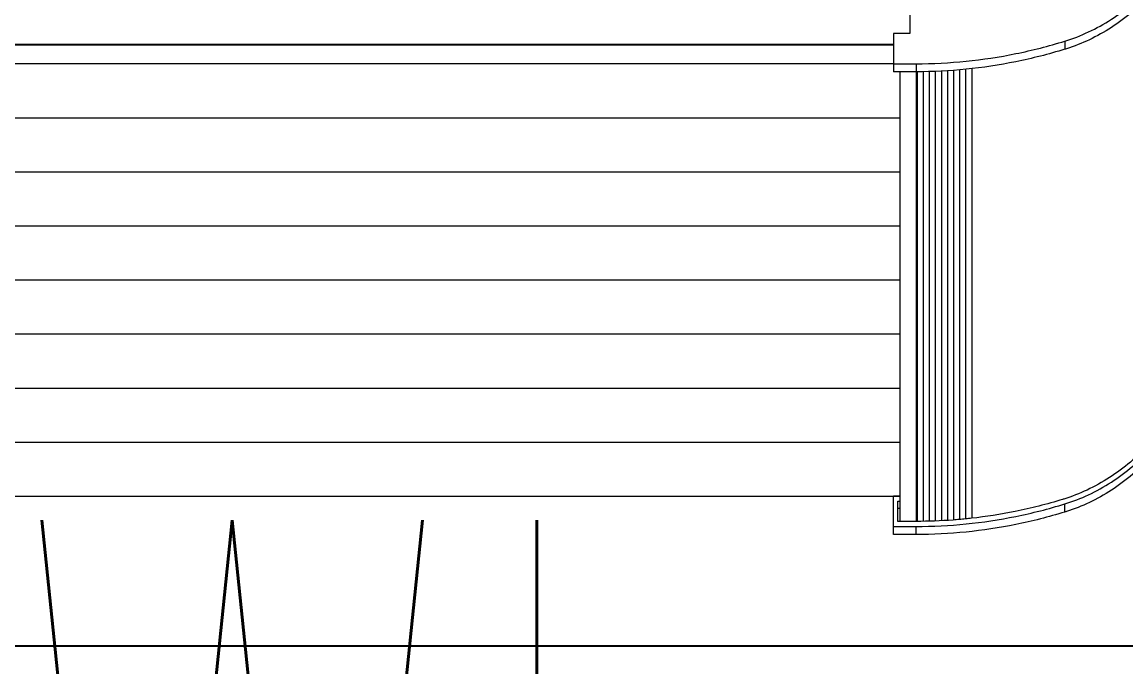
# Model space of a CAD drawing. Extents: x 27938 to 1042331, y -235042 to 1535213.
# Drawn here: x 690018.2 to 690435.8, y 364215.7 to 364459.7 of the extents above; entities that cross this region are included whole.
import ezdxf

# ---------------------------------------------------------------- set-up
doc = ezdxf.new("R2010")
doc.units = 0
doc.header["$LTSCALE"] = 1000
doc.header["$MEASUREMENT"] = 0
doc.layers.add('DIM_污水', color=3, linetype='Continuous')
doc.layers.add('看线', color=251, linetype='Continuous')
doc.layers.add('平面-空调预留孔', color=173, linetype='Continuous', lineweight=15)
doc.styles.add('_TWT_SERIAL', font='simplex.shx', dxfattribs={"width": 0.6, "oblique": 10, "height": 3, "bigfont": 'aadri.shx'})

# ---------------------------------------------------------------- blocks, each defined once
blk = doc.blocks.new('gdgdgdrgdfsfs')
at = {"layer": '平面-空调预留孔', "color": 0}
for p, q in [((701455.02, 763967.56), (701455.02, 763849.22)), ((701455.02, 763849.22), (701461.18, 763849.22)), ((701461.18, 763849.22), (701461.18, 763834.7)), ((701396.44, 763846.29), (701396.44, 763843.22)), ((703023.86, 763845.19), (701461.18, 763845.19)), ((703023.86, 763844.89), (701461.18, 763844.89)), ((701431.65, 763835.9), (701431.65, 763665.8)), ((701433.95, 763835.63), (701433.95, 763665.53)), ((701436.24, 763835.44), (701436.24, 763665.33)), ((701438.55, 763835.25), (701438.55, 763665.14)), ((701440.83, 763835.08), (701440.83, 763664.97)), ((701443.14, 763834.97), (701443.14, 763664.86)), ((701445.43, 763834.85), (701445.43, 763664.74)), ((701447.74, 763834.78), (701447.74, 763664.67)), ((701450.02, 763834.74), (701450.02, 763664.63)), ((701452.33, 763834.7), (701452.33, 763664.59)), ((701461.18, 763837.76), (701452.7, 763837.76)), ((701452.7, 763837.76), (701452.7, 763664.59)), ((701452.7, 763834.7), (701461.18, 763834.7)), ((701458.87, 763834.7), (701458.87, 763664.59)), ((703023.86, 763837.79), (701461.18, 763837.79)), ((703026.17, 763817.33), (701458.87, 763817.33)), ((703026.17, 763796.87), (701458.87, 763796.87)), ((703026.17, 763776.42), (701458.87, 763776.42)), ((703026.17, 763755.96), (701458.87, 763755.96)), ((703026.17, 763735.5), (701458.87, 763735.5)), ((703026.17, 763715.04), (701458.87, 763715.04)), ((703026.17, 763694.59), (701458.87, 763694.59)), ((701458.87, 763674.13), (701461.18, 763674.13)), ((703026.17, 763674.13), (701458.87, 763674.13)), ((701459.64, 763672.22), (701458.87, 763672.22)), ((701459.64, 763664.59), (701459.64, 763672.22)), ((701461.18, 763659.61), (701461.18, 763674.13)), ((701396.44, 763668.13), (701396.44, 763671.2)), ((701459.64, 763669.66), (701458.87, 763669.66)), ((701452.7, 763664.59), (701459.64, 763664.59)), ((701461.18, 763662.68), (701452.7, 763662.68)), ((701452.7, 763659.61), (701452.7, 763662.68)), ((701452.7, 763659.61), (701461.18, 763659.61))]:
    blk.add_line(p, q, dxfattribs=at)
for points, knots in [([(701350.66, 763882.06), (701354.29, 763875.66), (701362.83, 763863.92), (701378.33, 763850.79), (701389.94, 763845.28), (701395.81, 763843.42)], [0, 0, 0, 0, 23.6996, 47.591163, 70.812357, 70.812357, 70.812357, 70.812357]), ([(701396.44, 763846.29), (701390.36, 763848.16), (701378.51, 763853.71), (701363.35, 763866.55), (701355.15, 763877.56), (701351.78, 763883.2)], [0, 0, 0, 0, 24.049357, 47.94092, 69.255455, 69.255455, 69.255455, 69.255455]), ([(701452.7, 763837.76), (701446.39, 763837.76), (701433.77, 763838.4), (701414.96, 763841.25), (701402.57, 763844.4), (701396.44, 763846.29)], [0, 0, 0, 0, 24.255247, 48.50244, 72.728, 72.728, 72.728, 72.728]), ([(701396.44, 763843.22), (701402.57, 763841.33), (701414.96, 763838.18), (701433.77, 763835.33), (701446.39, 763834.7), (701452.7, 763834.7)], [0, 0, 0, 0, 24.225112, 48.471236, 72.728, 72.728, 72.728, 72.728]), ([(701352.88, 763709.47), (701356.22, 763703.85), (701364.3, 763692.97), (701379.23, 763680.33), (701390.85, 763674.89), (701396.81, 763673.05)], [0, 0, 0, 0, 21.180152, 44.607801, 68.19018, 68.19018, 68.19018, 68.19018]), ([(701350.66, 763706.97), (701354.29, 763700.58), (701362.83, 763688.83), (701378.33, 763675.7), (701389.94, 763670.2), (701395.81, 763668.33)], [0, 0, 0, 0, 23.6996, 47.591163, 70.812357, 70.812357, 70.812357, 70.812357]), ([(701396.44, 763671.2), (701390.36, 763673.07), (701378.51, 763678.62), (701363.35, 763691.46), (701355.15, 763702.47), (701351.78, 763708.11)], [0, 0, 0, 0, 24.049357, 47.94092, 69.255455, 69.255455, 69.255455, 69.255455]), ([(701397.26, 763672.91), (701403.2, 763671.1), (701414.65, 763668.2), (701426.24, 763666.38), (701431.76, 763665.76)], [0, 0, 0, 0, 23.47453, 44.806099, 44.806099, 44.806099, 44.806099]), ([(701452.7, 763662.68), (701446.39, 763662.68), (701433.77, 763663.31), (701414.96, 763666.16), (701402.57, 763669.31), (701396.44, 763671.2)], [0, 0, 0, 0, 24.256764, 48.502888, 72.728, 72.728, 72.728, 72.728]), ([(701396.44, 763668.13), (701402.57, 763666.25), (701414.96, 763663.09), (701433.77, 763660.24), (701446.39, 763659.61), (701452.7, 763659.61)], [0, 0, 0, 0, 24.22556, 48.472753, 72.728, 72.728, 72.728, 72.728])]:
    blk.add_open_spline(points, degree=3, knots=knots, dxfattribs=at)
for points in [[(701395.81, 763843.42), (701396.02, 763843.35), (701396.23, 763843.28), (701396.44, 763843.22)], [(701396.81, 763673.05), (701396.96, 763673.01), (701397.11, 763672.96), (701397.26, 763672.91)], [(701395.81, 763668.33), (701395.97, 763668.28), (701396.12, 763668.23), (701396.28, 763668.18)], [(701396.28, 763668.18), (701396.34, 763668.16), (701396.39, 763668.15), (701396.44, 763668.13)], [(701431.76, 763665.76), (701432.48, 763665.68), (701433.19, 763665.6), (701433.91, 763665.53)], [(701433.91, 763665.53), (701433.95, 763665.53), (701433.99, 763665.52), (701434.04, 763665.52)], [(701434.04, 763665.52), (701434.8, 763665.44), (701435.56, 763665.37), (701436.32, 763665.3)], [(701436.32, 763665.3), (701437.09, 763665.24), (701437.86, 763665.17), (701438.63, 763665.12)], [(701438.63, 763665.12), (701443.32, 763664.76), (701448.01, 763664.59), (701452.7, 763664.59)]]:
    blk.add_open_spline(points, degree=3, dxfattribs=at)

msp = doc.modelspace()

# ---------------------------------------------------------------- linework, layer by layer
at = {"layer": '看线', "color": 8, "ltscale": 0.5}
msp.add_lwpolyline([(688566.58, 364573.72), (688566.58, 364223.72), (690566.58, 364223.72), (690566.58, 364573.72)], dxfattribs=at)

# ---------------------------------------------------------------- block references
at = {"layer": '平面-空调预留孔', "color": 8, "xscale": -1}
msp.add_blockref('gdgdgdrgdfsfs', (1391809.1, -399393.84), dxfattribs=at)

# ---------------------------------------------------------------- texts
at = {"layer": 'DIM_污水', "color": 7, "style": '_TWT_SERIAL', "width": 0.48}
msp.add_text('WL-3', height=350, dxfattribs=at).set_placement((690011.32, 363921.2))

doc.saveas('drawing.dxf')
